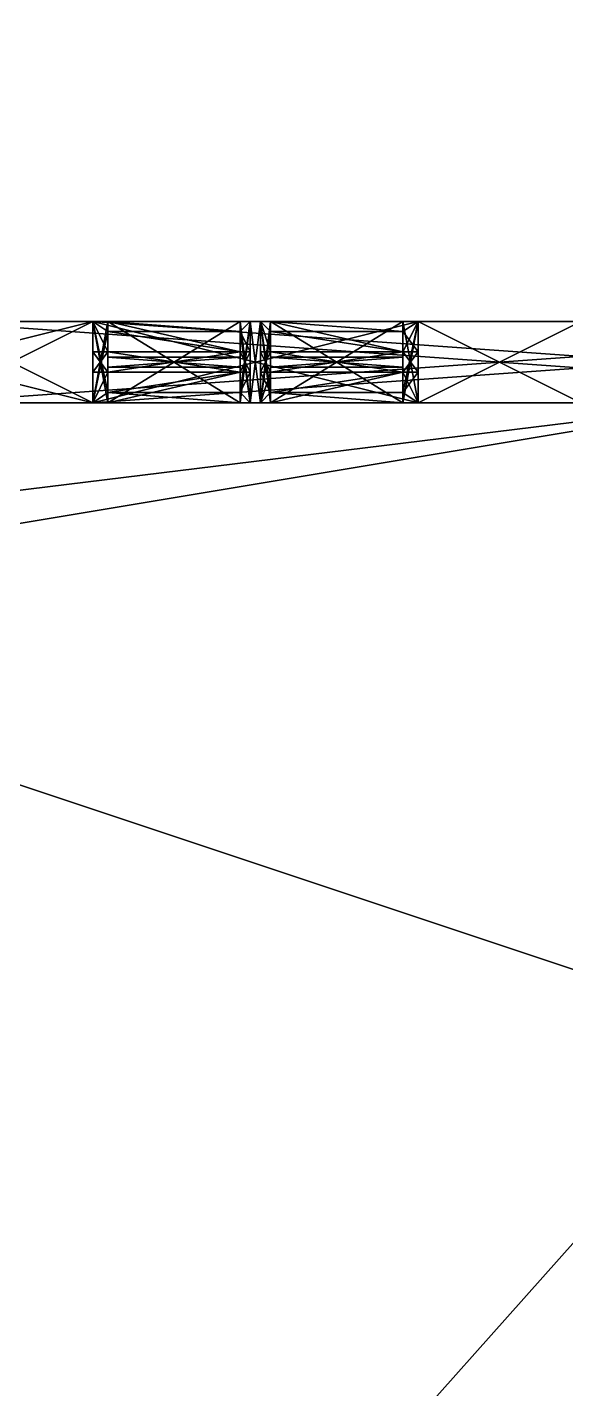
# Model space of a CAD drawing. Extents: x -3136 to 3456, y -896 to 5632.
# Drawn here: x -492.9 to -386.9, y 1838 to 2105.9 of the extents above; entities that cross this region are included whole.
import ezdxf

# ---------------------------------------------------------------- set-up
doc = ezdxf.new("R2010")
doc.units = 0

msp = doc.modelspace()

# ---------------------------------------------------------------- meshes
at = {"layer": 'OBJECT053', "color": 50}
mesh = msp.add_polyface(dxfattribs=at)
corners = [(-768, 2048, 144), (0, 2048, 144), (0, 0, 144), (-768, 0, 144), (-768, 0, 128), (0, 0, 128), (0, 2048, 128), (-768, 2048, 128)]
mesh.append_faces([[corners[k] for k in face] for face in [(1, 3, 0), (5, 7, 4), (5, 1, 6), (6, 0, 7), (4, 2, 5), (7, 3, 4)]], dxfattribs={"vtx0": -1})
mesh.append_faces([[corners[k] for k in face] for face in [(1, 2, 3), (5, 6, 7), (5, 2, 1), (6, 1, 0), (4, 3, 2), (7, 0, 3)]], dxfattribs={"vtx2": -1})
at = {"layer": 'OBJECT067', "color": 50}
mesh = msp.add_polyface(dxfattribs=at)
corners = [(-2944, -896, 2176), (-2944, 5504, 2176), (3456, 5504, 2176), (3456, -896, 2176), (-2944, 5504, 2048), (-2944, -896, 2048), (3456, -896, 2048), (3456, 5504, 2048)]
mesh.append_faces([[corners[k] for k in face] for face in [(1, 3, 0), (5, 7, 4), (4, 0, 5), (6, 2, 7), (7, 1, 4), (5, 3, 6)]], dxfattribs={"vtx0": -1})
mesh.append_faces([[corners[k] for k in face] for face in [(1, 2, 3), (5, 6, 7), (4, 1, 0), (6, 3, 2), (7, 2, 1), (5, 0, 3)]], dxfattribs={"vtx2": -1})
at = {"layer": 'OBJECT1109', "color": 50}
mesh = msp.add_polyface(dxfattribs=at)
corners = [(-480, 2048, 272), (-416, 2048, 272), (-416, 2032, 272), (-480, 2032, 272), (-480, 2032, 256), (-416, 2032, 256), (-416, 2048, 256), (-480, 2048, 256)]
mesh.append_faces([[corners[k] for k in face] for face in [(1, 3, 0), (5, 7, 4), (5, 1, 6), (6, 0, 7), (4, 2, 5), (7, 3, 4)]], dxfattribs={"vtx0": -1})
mesh.append_faces([[corners[k] for k in face] for face in [(1, 2, 3), (5, 6, 7), (5, 2, 1), (6, 1, 0), (4, 3, 2), (7, 0, 3)]], dxfattribs={"vtx2": -1})
at = {"layer": 'OBJECT1110', "color": 50}
mesh = msp.add_polyface(dxfattribs=at)
corners = [(-416, 2048, 256), (-416, 2048, 254), (-416, 2032, 254), (-416, 2032, 256), (-419, 2046, 254), (-419, 2034, 254)]
mesh.append_faces([[corners[k] for k in face] for face in [(1, 0, 4), (2, 5, 3)]])
mesh.append_faces([[corners[k] for k in face] for face in [(1, 3, 0), (1, 5, 2), (0, 5, 4)]], dxfattribs={"vtx0": -1})
mesh.append_faces([[corners[k] for k in face] for face in [(1, 2, 3), (1, 4, 5), (0, 3, 5)]], dxfattribs={"vtx2": -1})
at = {"layer": 'OBJECT1111', "color": 50}
mesh = msp.add_polyface(dxfattribs=at)
corners = [(-416, 2032, 256), (-419, 2032, 256), (-419, 2048, 256), (-416, 2048, 256), (-419, 2046, 254), (-419, 2034, 254)]
mesh.append_faces([[corners[k] for k in face] for face in [(2, 4, 3), (1, 0, 5)]])
mesh.append_faces([[corners[k] for k in face] for face in [(1, 3, 0), (2, 5, 4), (3, 5, 0)]], dxfattribs={"vtx0": -1})
mesh.append_faces([[corners[k] for k in face] for face in [(1, 2, 3), (2, 1, 5), (3, 4, 5)]], dxfattribs={"vtx2": -1})
at = {"layer": 'OBJECT1112', "color": 50}
mesh = msp.add_polyface(dxfattribs=at)
corners = [(-449, 2048, 179), (-447, 2048, 179), (-447, 2048, 254), (-449, 2048, 254), (-447, 2032, 179), (-449, 2032, 179), (-449, 2032, 254), (-447, 2032, 254)]
mesh.append_faces([[corners[k] for k in face] for face in [(1, 3, 0), (5, 7, 4), (0, 4, 1), (6, 2, 7), (5, 3, 6), (1, 7, 2)]], dxfattribs={"vtx0": -1})
mesh.append_faces([[corners[k] for k in face] for face in [(1, 2, 3), (5, 6, 7), (0, 5, 4), (6, 3, 2), (5, 0, 3), (1, 4, 7)]], dxfattribs={"vtx2": -1})
at = {"layer": 'OBJECT1113', "color": 50}
mesh = msp.add_polyface(dxfattribs=at)
corners = [(-445, 2032, 256), (-447, 2032, 256), (-447, 2048, 256), (-445, 2048, 256), (-445, 2046, 254), (-445, 2034, 254)]
mesh.append_faces([[corners[k] for k in face] for face in [(3, 2, 4), (0, 5, 1)]])
mesh.append_faces([[corners[k] for k in face] for face in [(1, 3, 0), (3, 5, 0), (2, 5, 4)]], dxfattribs={"vtx0": -1})
mesh.append_faces([[corners[k] for k in face] for face in [(1, 2, 3), (3, 4, 5), (2, 1, 5)]], dxfattribs={"vtx2": -1})
at = {"layer": 'OBJECT1114', "color": 50}
mesh = msp.add_polyface(dxfattribs=at)
corners = [(-447, 2048, 256), (-447, 2048, 254), (-445, 2046, 254), (-445, 2034, 254), (-447, 2032, 254), (-447, 2032, 256)]
mesh.append_faces([[corners[k] for k in face] for face in [(1, 2, 0), (4, 5, 3)]])
mesh.append_faces([[corners[k] for k in face] for face in [(1, 3, 2), (4, 0, 5), (2, 5, 0)]], dxfattribs={"vtx0": -1})
mesh.append_faces([[corners[k] for k in face] for face in [(1, 4, 3), (4, 1, 0), (2, 3, 5)]], dxfattribs={"vtx2": -1})
at = {"layer": 'OBJECT1115', "color": 50}
mesh = msp.add_polyface(dxfattribs=at)
corners = [(-447, 2032, 256), (-449, 2032, 256), (-449, 2048, 256), (-447, 2048, 256), (-449, 2048, 254), (-447, 2048, 254), (-447, 2032, 254), (-449, 2032, 254)]
mesh.append_faces([[corners[k] for k in face] for face in [(1, 3, 0), (5, 2, 4), (7, 0, 6), (4, 6, 5), (0, 5, 6), (2, 7, 4)]], dxfattribs={"vtx0": -1})
mesh.append_faces([[corners[k] for k in face] for face in [(1, 2, 3), (5, 3, 2), (7, 1, 0), (4, 7, 6), (0, 3, 5), (2, 1, 7)]], dxfattribs={"vtx2": -1})
at = {"layer": 'OBJECT1116', "color": 50}
mesh = msp.add_polyface(dxfattribs=at)
corners = [(-451, 2046, 254), (-449, 2048, 254), (-449, 2048, 256), (-449, 2032, 256), (-449, 2032, 254), (-451, 2034, 254)]
mesh.append_faces([[corners[k] for k in face] for face in [(1, 2, 0), (4, 5, 3)]])
mesh.append_faces([[corners[k] for k in face] for face in [(0, 4, 1), (1, 3, 2), (5, 2, 3)]], dxfattribs={"vtx0": -1})
mesh.append_faces([[corners[k] for k in face] for face in [(0, 5, 4), (1, 4, 3), (5, 0, 2)]], dxfattribs={"vtx2": -1})
at = {"layer": 'OBJECT1117', "color": 50}
mesh = msp.add_polyface(dxfattribs=at)
corners = [(-449, 2032, 256), (-451, 2032, 256), (-451, 2048, 256), (-449, 2048, 256), (-451, 2046, 254), (-451, 2034, 254)]
mesh.append_faces([[corners[k] for k in face] for face in [(2, 4, 3), (1, 0, 5)]])
mesh.append_faces([[corners[k] for k in face] for face in [(1, 3, 0), (2, 5, 4), (3, 5, 0)]], dxfattribs={"vtx0": -1})
mesh.append_faces([[corners[k] for k in face] for face in [(1, 2, 3), (2, 1, 5), (3, 4, 5)]], dxfattribs={"vtx2": -1})
at = {"layer": 'OBJECT1118', "color": 50}
mesh = msp.add_polyface(dxfattribs=at)
corners = [(-445, 2048, 171), (-445, 2048, 169), (-419, 2048, 169), (-419, 2048, 171), (-419, 2032, 171), (-419, 2032, 169), (-445, 2032, 169), (-445, 2032, 171)]
mesh.append_faces([[corners[k] for k in face] for face in [(1, 3, 0), (5, 7, 4), (2, 4, 3), (6, 0, 7), (1, 5, 2), (7, 3, 4)]], dxfattribs={"vtx0": -1})
mesh.append_faces([[corners[k] for k in face] for face in [(1, 2, 3), (5, 6, 7), (2, 5, 4), (6, 1, 0), (1, 6, 5), (7, 0, 3)]], dxfattribs={"vtx2": -1})
at = {"layer": 'OBJECT1119', "color": 50}
mesh = msp.add_polyface(dxfattribs=at)
corners = [(-419, 2048, 144), (-445, 2048, 144), (-445, 2032, 144), (-419, 2032, 144), (-445, 2048, 169), (-419, 2048, 169), (-419, 2032, 169), (-445, 2032, 169)]
mesh.append_faces([[corners[k] for k in face] for face in [(1, 3, 0), (1, 5, 4), (3, 7, 6), (0, 6, 5), (2, 4, 7), (7, 5, 6)]], dxfattribs={"vtx0": -1})
mesh.append_faces([[corners[k] for k in face] for face in [(1, 2, 3), (1, 0, 5), (3, 2, 7), (0, 3, 6), (2, 1, 4), (7, 4, 5)]], dxfattribs={"vtx2": -1})
at = {"layer": 'OBJECT1120', "color": 50}
mesh = msp.add_polyface(dxfattribs=at)
corners = [(-419, 2032, 144), (-416, 2032, 144), (-416, 2048, 144), (-419, 2048, 144), (-416, 2048, 171), (-416, 2032, 171), (-419, 2048, 171), (-419, 2032, 171)]
mesh.append_faces([[corners[k] for k in face] for face in [(1, 3, 0), (2, 5, 4), (3, 4, 6), (1, 7, 5), (0, 6, 7), (4, 7, 6)]], dxfattribs={"vtx0": -1})
mesh.append_faces([[corners[k] for k in face] for face in [(1, 2, 3), (2, 1, 5), (3, 2, 4), (1, 0, 7), (0, 3, 6), (4, 5, 7)]], dxfattribs={"vtx2": -1})
at = {"layer": 'OBJECT1121', "color": 50}
mesh = msp.add_polyface(dxfattribs=at)
corners = [(-445, 2048, 144), (-447, 2048, 144), (-447, 2032, 144), (-445, 2032, 144), (-445, 2048, 171), (-447, 2048, 171), (-445, 2032, 171), (-447, 2032, 171)]
mesh.append_faces([[corners[k] for k in face] for face in [(1, 3, 0), (0, 5, 1), (3, 7, 6), (0, 6, 4), (7, 4, 6), (2, 5, 7)]], dxfattribs={"vtx0": -1})
mesh.append_faces([[corners[k] for k in face] for face in [(1, 2, 3), (0, 4, 5), (3, 2, 7), (0, 3, 6), (7, 5, 4), (2, 1, 5)]], dxfattribs={"vtx2": -1})
at = {"layer": 'OBJECT1122', "color": 50}
mesh = msp.add_polyface(dxfattribs=at)
corners = [(-447, 2048, 144), (-449, 2048, 144), (-449, 2032, 144), (-447, 2032, 144), (-447, 2048, 171), (-449, 2048, 171), (-449, 2032, 171), (-447, 2032, 171)]
mesh.append_faces([[corners[k] for k in face] for face in [(1, 3, 0), (0, 5, 1), (2, 7, 3), (6, 4, 7), (0, 7, 4), (2, 5, 6)]], dxfattribs={"vtx0": -1})
mesh.append_faces([[corners[k] for k in face] for face in [(1, 2, 3), (0, 4, 5), (2, 6, 7), (6, 5, 4), (0, 3, 7), (2, 1, 5)]], dxfattribs={"vtx2": -1})
at = {"layer": 'OBJECT1123', "color": 50}
mesh = msp.add_polyface(dxfattribs=at)
corners = [(-449, 2048, 144), (-451, 2048, 144), (-451, 2032, 144), (-449, 2032, 144), (-451, 2048, 171), (-449, 2048, 171), (-451, 2032, 171), (-449, 2032, 171)]
mesh.append_faces([[corners[k] for k in face] for face in [(1, 3, 0), (1, 5, 4), (2, 7, 3), (2, 4, 6), (6, 5, 7), (0, 7, 5)]], dxfattribs={"vtx0": -1})
mesh.append_faces([[corners[k] for k in face] for face in [(1, 2, 3), (1, 0, 5), (2, 6, 7), (2, 1, 4), (6, 4, 5), (0, 3, 7)]], dxfattribs={"vtx2": -1})
at = {"layer": 'OBJECT1124', "color": 50}
mesh = msp.add_polyface(dxfattribs=at)
corners = [(-449, 2048, 171), (-447, 2048, 171), (-447, 2048, 179), (-449, 2048, 179), (-447, 2032, 171), (-449, 2032, 171), (-449, 2032, 179), (-447, 2032, 179)]
mesh.append_faces([[corners[k] for k in face] for face in [(1, 3, 0), (5, 7, 4), (6, 2, 7), (0, 4, 1), (1, 7, 2), (5, 3, 6)]], dxfattribs={"vtx0": -1})
mesh.append_faces([[corners[k] for k in face] for face in [(1, 2, 3), (5, 6, 7), (6, 3, 2), (0, 5, 4), (1, 4, 7), (5, 0, 3)]], dxfattribs={"vtx2": -1})
at = {"layer": 'OBJECT1125', "color": 50}
mesh = msp.add_polyface(dxfattribs=at)
corners = [(-416, 2048, 179), (-416, 2048, 171), (-416, 2032, 171), (-416, 2032, 179), (-419, 2046, 179), (-419, 2034, 179)]
mesh.append_faces([[corners[k] for k in face] for face in [(0, 4, 1), (2, 5, 3)]])
mesh.append_faces([[corners[k] for k in face] for face in [(1, 3, 0), (0, 5, 4), (1, 5, 2)]], dxfattribs={"vtx0": -1})
mesh.append_faces([[corners[k] for k in face] for face in [(1, 2, 3), (0, 3, 5), (1, 4, 5)]], dxfattribs={"vtx2": -1})
at = {"layer": 'OBJECT1126', "color": 50}
mesh = msp.add_polyface(dxfattribs=at)
corners = [(-419, 2046, 179), (-419, 2048, 171), (-416, 2048, 171), (-416, 2032, 171), (-419, 2032, 171), (-419, 2034, 179)]
mesh.append_faces([[corners[k] for k in face] for face in [(1, 2, 0), (4, 5, 3)]])
mesh.append_faces([[corners[k] for k in face] for face in [(0, 4, 1), (1, 3, 2), (2, 5, 0)]], dxfattribs={"vtx0": -1})
mesh.append_faces([[corners[k] for k in face] for face in [(0, 5, 4), (1, 4, 3), (2, 3, 5)]], dxfattribs={"vtx2": -1})
at = {"layer": 'OBJECT1127', "color": 50}
mesh = msp.add_polyface(dxfattribs=at)
corners = [(-447, 2048, 171), (-445, 2048, 171), (-445, 2046, 179), (-445, 2034, 179), (-445, 2032, 171), (-447, 2032, 171)]
mesh.append_faces([[corners[k] for k in face] for face in [(1, 2, 0), (4, 5, 3)]])
mesh.append_faces([[corners[k] for k in face] for face in [(1, 3, 2), (0, 4, 1), (2, 5, 0)]], dxfattribs={"vtx0": -1})
mesh.append_faces([[corners[k] for k in face] for face in [(1, 4, 3), (0, 5, 4), (2, 3, 5)]], dxfattribs={"vtx2": -1})
at = {"layer": 'OBJECT1128', "color": 50}
mesh = msp.add_polyface(dxfattribs=at)
corners = [(-445, 2046, 179), (-447, 2048, 179), (-447, 2048, 171), (-447, 2032, 171), (-447, 2032, 179), (-445, 2034, 179)]
mesh.append_faces([[corners[k] for k in face] for face in [(1, 2, 0), (4, 5, 3)]])
mesh.append_faces([[corners[k] for k in face] for face in [(0, 4, 1), (3, 1, 4), (2, 5, 0)]], dxfattribs={"vtx0": -1})
mesh.append_faces([[corners[k] for k in face] for face in [(0, 5, 4), (3, 2, 1), (2, 3, 5)]], dxfattribs={"vtx2": -1})
at = {"layer": 'OBJECT1129', "color": 50}
mesh = msp.add_polyface(dxfattribs=at)
corners = [(-451, 2048, 144), (-477, 2048, 144), (-477, 2032, 144), (-451, 2032, 144), (-477, 2048, 171), (-451, 2048, 171), (-451, 2032, 171), (-477, 2032, 171)]
mesh.append_faces([[corners[k] for k in face] for face in [(1, 3, 0), (1, 5, 4), (3, 7, 6), (2, 4, 7), (0, 6, 5), (7, 5, 6)]], dxfattribs={"vtx0": -1})
mesh.append_faces([[corners[k] for k in face] for face in [(1, 2, 3), (1, 0, 5), (3, 2, 7), (2, 1, 4), (0, 3, 6), (7, 4, 5)]], dxfattribs={"vtx2": -1})
at = {"layer": 'OBJECT1130', "color": 50}
mesh = msp.add_polyface(dxfattribs=at)
corners = [(-449, 2048, 171), (-449, 2048, 179), (-451, 2046, 179), (-451, 2034, 179), (-449, 2032, 179), (-449, 2032, 171)]
mesh.append_faces([[corners[k] for k in face] for face in [(1, 2, 0), (4, 5, 3)]])
mesh.append_faces([[corners[k] for k in face] for face in [(3, 1, 4), (0, 4, 1), (2, 5, 0)]], dxfattribs={"vtx0": -1})
mesh.append_faces([[corners[k] for k in face] for face in [(3, 2, 1), (0, 5, 4), (2, 3, 5)]], dxfattribs={"vtx2": -1})
at = {"layer": 'OBJECT1131', "color": 50}
mesh = msp.add_polyface(dxfattribs=at)
corners = [(-451, 2046, 179.02), (-451, 2048, 171), (-449, 2048, 171), (-449, 2032, 171), (-451, 2032, 171), (-451, 2034, 179)]
mesh.append_faces([[corners[k] for k in face] for face in [(1, 2, 0), (4, 5, 3)]])
mesh.append_faces([[corners[k] for k in face] for face in [(0, 4, 1), (1, 3, 2), (2, 5, 0)]], dxfattribs={"vtx0": -1})
mesh.append_faces([[corners[k] for k in face] for face in [(0, 5, 4), (1, 4, 3), (2, 3, 5)]], dxfattribs={"vtx2": -1})
at = {"layer": 'OBJECT1132', "color": 50}
mesh = msp.add_polyface(dxfattribs=at)
corners = [(-477, 2048, 144), (-480, 2048, 144), (-480, 2032, 144), (-477, 2032, 144), (-480, 2032, 171), (-480, 2048, 171), (-477, 2048, 171), (-477, 2032, 171)]
mesh.append_faces([[corners[k] for k in face] for face in [(1, 3, 0), (2, 5, 4), (1, 6, 5), (3, 4, 7), (0, 7, 6), (4, 6, 7)]], dxfattribs={"vtx0": -1})
mesh.append_faces([[corners[k] for k in face] for face in [(1, 2, 3), (2, 1, 5), (1, 0, 6), (3, 2, 4), (0, 3, 7), (4, 5, 6)]], dxfattribs={"vtx2": -1})
at = {"layer": 'OBJECT1133', "color": 50}
mesh = msp.add_polyface(dxfattribs=at)
corners = [(-480, 2032, 179), (-480, 2032, 171), (-480, 2048, 171), (-480, 2048, 179), (-477, 2046, 179), (-477, 2034, 179)]
mesh.append_faces([[corners[k] for k in face] for face in [(2, 4, 3), (0, 5, 1)]])
mesh.append_faces([[corners[k] for k in face] for face in [(1, 3, 0), (3, 5, 0), (2, 5, 4)]], dxfattribs={"vtx0": -1})
mesh.append_faces([[corners[k] for k in face] for face in [(1, 2, 3), (3, 4, 5), (2, 1, 5)]], dxfattribs={"vtx2": -1})
at = {"layer": 'OBJECT1134', "color": 50}
mesh = msp.add_polyface(dxfattribs=at)
corners = [(-480, 2048, 171), (-477, 2048, 171), (-477, 2046, 179.01), (-477, 2034, 179), (-477, 2032, 171), (-480, 2032, 171)]
mesh.append_faces([[corners[k] for k in face] for face in [(1, 2, 0), (4, 5, 3)]])
mesh.append_faces([[corners[k] for k in face] for face in [(1, 3, 2), (0, 4, 1), (2, 5, 0)]], dxfattribs={"vtx0": -1})
mesh.append_faces([[corners[k] for k in face] for face in [(1, 4, 3), (0, 5, 4), (2, 3, 5)]], dxfattribs={"vtx2": -1})
at = {"layer": 'OBJECT1135', "color": 50}
mesh = msp.add_polyface(dxfattribs=at)
corners = [(-477, 2032, 256), (-480, 2032, 256), (-480, 2048, 256), (-477, 2048, 256), (-477, 2046, 254), (-477, 2034, 254)]
mesh.append_faces([[corners[k] for k in face] for face in [(3, 2, 4), (0, 5, 1)]])
mesh.append_faces([[corners[k] for k in face] for face in [(1, 3, 0), (3, 5, 0), (2, 5, 4)]], dxfattribs={"vtx0": -1})
mesh.append_faces([[corners[k] for k in face] for face in [(1, 2, 3), (3, 4, 5), (2, 1, 5)]], dxfattribs={"vtx2": -1})
at = {"layer": 'OBJECT1136', "color": 50}
mesh = msp.add_polyface(dxfattribs=at)
corners = [(-480, 2032, 256), (-480, 2032, 254), (-480, 2048, 254), (-480, 2048, 256), (-477, 2046, 254), (-477, 2034, 254)]
mesh.append_faces([[corners[k] for k in face] for face in [(2, 4, 3), (1, 0, 5)]])
mesh.append_faces([[corners[k] for k in face] for face in [(1, 3, 0), (2, 5, 4), (3, 5, 0)]], dxfattribs={"vtx0": -1})
mesh.append_faces([[corners[k] for k in face] for face in [(1, 2, 3), (2, 1, 5), (3, 4, 5)]], dxfattribs={"vtx2": -1})
at = {"layer": 'OBJECT1137', "color": 50}
mesh = msp.add_polyface(dxfattribs=at)
corners = [(-416, 2038, 179), (-416, 2032, 179), (-416, 2032, 254), (-416, 2038, 254), (-419, 2034, 179), (-419, 2034, 254), (-419, 2038, 179), (-419, 2038, 254)]
mesh.append_faces([[corners[k] for k in face] for face in [(1, 3, 0), (1, 5, 2), (4, 0, 6), (2, 7, 3), (4, 7, 5), (0, 7, 6)]], dxfattribs={"vtx0": -1})
mesh.append_faces([[corners[k] for k in face] for face in [(1, 2, 3), (1, 4, 5), (4, 1, 0), (2, 5, 7), (4, 6, 7), (0, 3, 7)]], dxfattribs={"vtx2": -1})
at = {"layer": 'OBJECT1138', "color": 50}
mesh = msp.add_polyface(dxfattribs=at)
corners = [(-416, 2042, 179), (-416, 2038, 179), (-416, 2038, 254), (-416, 2042, 254), (-419, 2042, 179), (-419, 2038, 179), (-419, 2038, 254), (-419, 2042, 254)]
mesh.append_faces([[corners[k] for k in face] for face in [(1, 3, 0), (5, 0, 4), (7, 2, 6), (4, 6, 5), (1, 6, 2), (0, 7, 4)]], dxfattribs={"vtx0": -1})
mesh.append_faces([[corners[k] for k in face] for face in [(1, 2, 3), (5, 1, 0), (7, 3, 2), (4, 7, 6), (1, 5, 6), (0, 3, 7)]], dxfattribs={"vtx2": -1})
at = {"layer": 'OBJECT1139', "color": 50}
mesh = msp.add_polyface(dxfattribs=at)
corners = [(-416, 2048, 254), (-416, 2048, 179), (-416, 2042, 179), (-416, 2042, 254), (-419, 2046, 179), (-419, 2046, 254), (-419, 2042, 179), (-419, 2042, 254)]
mesh.append_faces([[corners[k] for k in face] for face in [(1, 3, 0), (1, 5, 4), (1, 6, 2), (5, 3, 7), (4, 7, 6), (2, 7, 3)]], dxfattribs={"vtx0": -1})
mesh.append_faces([[corners[k] for k in face] for face in [(1, 2, 3), (1, 0, 5), (1, 4, 6), (5, 0, 3), (4, 5, 7), (2, 6, 7)]], dxfattribs={"vtx2": -1})
at = {"layer": 'OBJECT1140', "color": 50}
mesh = msp.add_polyface(dxfattribs=at)
corners = [(-445, 2034, 179), (-447, 2032, 179), (-447, 2032, 254), (-445, 2034, 254), (-447, 2038, 179), (-445, 2038, 179), (-445, 2038, 254), (-447, 2038, 254)]
mesh.append_faces([[corners[k] for k in face] for face in [(1, 3, 0), (1, 5, 4), (3, 7, 6), (0, 6, 5), (1, 7, 2), (5, 7, 4)]], dxfattribs={"vtx0": -1})
mesh.append_faces([[corners[k] for k in face] for face in [(1, 2, 3), (1, 0, 5), (3, 2, 7), (0, 3, 6), (1, 4, 7), (5, 6, 7)]], dxfattribs={"vtx2": -1})
at = {"layer": 'OBJECT1141', "color": 50}
mesh = msp.add_polyface(dxfattribs=at)
corners = [(-447, 2042, 179), (-447, 2038, 179), (-445, 2038, 179), (-445, 2042, 179), (-447, 2038, 254), (-447, 2042, 254), (-445, 2042, 254), (-445, 2038, 254)]
mesh.append_faces([[corners[k] for k in face] for face in [(1, 3, 0), (5, 7, 4), (2, 6, 3), (0, 4, 1), (1, 7, 2), (3, 5, 0)]], dxfattribs={"vtx0": -1})
mesh.append_faces([[corners[k] for k in face] for face in [(1, 2, 3), (5, 6, 7), (2, 7, 6), (0, 5, 4), (1, 4, 7), (3, 6, 5)]], dxfattribs={"vtx2": -1})
at = {"layer": 'OBJECT1142', "color": 50}
mesh = msp.add_polyface(dxfattribs=at)
corners = [(-447, 2048, 179), (-445, 2046, 179), (-445, 2046, 254), (-447, 2048, 254), (-447, 2042, 179), (-445, 2042, 179), (-447, 2042, 254), (-445, 2042, 254)]
mesh.append_faces([[corners[k] for k in face] for face in [(1, 3, 0), (0, 5, 1), (3, 7, 6), (1, 7, 2), (0, 6, 4), (4, 7, 5)]], dxfattribs={"vtx0": -1})
mesh.append_faces([[corners[k] for k in face] for face in [(1, 2, 3), (0, 4, 5), (3, 2, 7), (1, 5, 7), (0, 3, 6), (4, 6, 7)]], dxfattribs={"vtx2": -1})
at = {"layer": 'OBJECT1143', "color": 50}
mesh = msp.add_polyface(dxfattribs=at)
corners = [(-445, 2032, 171), (-445, 2034, 179), (-419, 2034, 179), (-419, 2032, 171), (-445, 2038, 179), (-419, 2038, 179), (-419, 2038, 171), (-445, 2038, 171)]
mesh.append_faces([[corners[k] for k in face] for face in [(1, 3, 0), (1, 5, 2), (3, 5, 6), (0, 4, 1), (0, 6, 7), (5, 7, 6)]], dxfattribs={"vtx0": -1})
mesh.append_faces([[corners[k] for k in face] for face in [(1, 2, 3), (1, 4, 5), (3, 2, 5), (0, 7, 4), (0, 3, 6), (5, 4, 7)]], dxfattribs={"vtx2": -1})
at = {"layer": 'OBJECT1144', "color": 50}
mesh = msp.add_polyface(dxfattribs=at)
corners = [(-445, 2038, 179), (-445, 2042, 179), (-419, 2042, 179), (-419, 2038, 179), (-419, 2042, 171), (-419, 2038, 171), (-445, 2038, 171), (-445, 2042, 171)]
mesh.append_faces([[corners[k] for k in face] for face in [(1, 3, 0), (5, 2, 4), (7, 0, 6), (6, 4, 7), (0, 5, 6), (2, 7, 4)]], dxfattribs={"vtx0": -1})
mesh.append_faces([[corners[k] for k in face] for face in [(1, 2, 3), (5, 3, 2), (7, 1, 0), (6, 5, 4), (0, 3, 5), (2, 1, 7)]], dxfattribs={"vtx2": -1})
at = {"layer": 'OBJECT1145', "color": 50}
mesh = msp.add_polyface(dxfattribs=at)
corners = [(-419, 2048, 171), (-419, 2046, 179), (-445, 2046, 179), (-445, 2048, 171), (-445, 2042, 179), (-419, 2042, 179), (-419, 2042, 171), (-445, 2042, 171)]
mesh.append_faces([[corners[k] for k in face] for face in [(1, 3, 0), (2, 5, 4), (0, 5, 1), (3, 4, 7), (3, 6, 0), (4, 6, 7)]], dxfattribs={"vtx0": -1})
mesh.append_faces([[corners[k] for k in face] for face in [(1, 2, 3), (2, 1, 5), (0, 6, 5), (3, 2, 4), (3, 7, 6), (4, 5, 6)]], dxfattribs={"vtx2": -1})
at = {"layer": 'OBJECT1146', "color": 50}
mesh = msp.add_polyface(dxfattribs=at)
corners = [(-419, 2032, 256), (-445, 2032, 256), (-445, 2038, 256), (-419, 2038, 256), (-419, 2034, 254), (-445, 2034, 254), (-445, 2038, 254), (-419, 2038, 254)]
mesh.append_faces([[corners[k] for k in face] for face in [(1, 3, 0), (5, 0, 4), (5, 7, 6), (4, 3, 7), (1, 6, 2), (7, 2, 6)]], dxfattribs={"vtx0": -1})
mesh.append_faces([[corners[k] for k in face] for face in [(1, 2, 3), (5, 1, 0), (5, 4, 7), (4, 0, 3), (1, 5, 6), (7, 3, 2)]], dxfattribs={"vtx2": -1})
at = {"layer": 'OBJECT1147', "color": 50}
mesh = msp.add_polyface(dxfattribs=at)
corners = [(-445, 2038, 256), (-445, 2042, 256), (-419, 2042, 256), (-419, 2038, 256), (-445, 2042, 254), (-445, 2038, 254), (-419, 2038, 254), (-419, 2042, 254)]
mesh.append_faces([[corners[k] for k in face] for face in [(1, 3, 0), (5, 7, 4), (6, 2, 7), (4, 0, 5), (7, 1, 4), (5, 3, 6)]], dxfattribs={"vtx0": -1})
mesh.append_faces([[corners[k] for k in face] for face in [(1, 2, 3), (5, 6, 7), (6, 3, 2), (4, 1, 0), (7, 2, 1), (5, 0, 3)]], dxfattribs={"vtx2": -1})
at = {"layer": 'OBJECT1148', "color": 50}
mesh = msp.add_polyface(dxfattribs=at)
corners = [(-445, 2042, 256), (-445, 2048, 256), (-419, 2048, 256), (-419, 2042, 256), (-445, 2046, 254), (-419, 2046, 254), (-445, 2042, 254), (-419, 2042, 254)]
mesh.append_faces([[corners[k] for k in face] for face in [(1, 3, 0), (5, 1, 4), (4, 7, 5), (2, 7, 3), (4, 0, 6), (6, 3, 7)]], dxfattribs={"vtx0": -1})
mesh.append_faces([[corners[k] for k in face] for face in [(1, 2, 3), (5, 2, 1), (4, 6, 7), (2, 5, 7), (4, 1, 0), (6, 0, 3)]], dxfattribs={"vtx2": -1})
at = {"layer": 'OBJECT1149', "color": 50}
mesh = msp.add_polyface(dxfattribs=at)
corners = [(-451, 2048, 171), (-451, 2046, 179), (-477, 2046, 179), (-477, 2048, 171), (-477, 2042, 179), (-451, 2042, 179), (-477, 2042, 171), (-451, 2042, 171)]
mesh.append_faces([[corners[k] for k in face] for face in [(1, 3, 0), (2, 5, 4), (3, 4, 6), (0, 5, 1), (3, 7, 0), (4, 7, 6)]], dxfattribs={"vtx0": -1})
mesh.append_faces([[corners[k] for k in face] for face in [(1, 2, 3), (2, 1, 5), (3, 2, 4), (0, 7, 5), (3, 6, 7), (4, 5, 7)]], dxfattribs={"vtx2": -1})
at = {"layer": 'OBJECT1150', "color": 50}
mesh = msp.add_polyface(dxfattribs=at)
corners = [(-477, 2038, 179), (-477, 2042, 179), (-451, 2042, 179), (-451, 2038, 179), (-477, 2038, 171), (-477, 2042, 171), (-451, 2042, 171), (-451, 2038, 171)]
mesh.append_faces([[corners[k] for k in face] for face in [(1, 3, 0), (5, 0, 4), (7, 2, 6), (4, 6, 5), (0, 7, 4), (2, 5, 6)]], dxfattribs={"vtx0": -1})
mesh.append_faces([[corners[k] for k in face] for face in [(1, 2, 3), (5, 1, 0), (7, 3, 2), (4, 7, 6), (0, 3, 7), (2, 1, 5)]], dxfattribs={"vtx2": -1})
at = {"layer": 'OBJECT1151', "color": 50}
mesh = msp.add_polyface(dxfattribs=at)
corners = [(-477, 2032, 171), (-477, 2034, 179), (-451, 2034, 179), (-451, 2032, 171), (-477, 2038, 179), (-451, 2038, 179), (-477, 2038, 171), (-451, 2038, 171)]
mesh.append_faces([[corners[k] for k in face] for face in [(1, 3, 0), (1, 5, 2), (0, 4, 1), (3, 5, 7), (0, 7, 6), (5, 6, 7)]], dxfattribs={"vtx0": -1})
mesh.append_faces([[corners[k] for k in face] for face in [(1, 2, 3), (1, 4, 5), (0, 6, 4), (3, 2, 5), (0, 3, 7), (5, 4, 6)]], dxfattribs={"vtx2": -1})
at = {"layer": 'OBJECT1152', "color": 50}
mesh = msp.add_polyface(dxfattribs=at)
corners = [(-477, 2042, 256), (-477, 2048, 256), (-451, 2048, 256), (-451, 2042, 256), (-477, 2046, 254), (-451, 2046, 254), (-477, 2042, 254), (-451, 2042, 254)]
mesh.append_faces([[corners[k] for k in face] for face in [(1, 3, 0), (5, 1, 4), (4, 7, 5), (4, 0, 6), (2, 7, 3), (6, 3, 7)]], dxfattribs={"vtx0": -1})
mesh.append_faces([[corners[k] for k in face] for face in [(1, 2, 3), (5, 2, 1), (4, 6, 7), (4, 1, 0), (2, 5, 7), (6, 0, 3)]], dxfattribs={"vtx2": -1})
at = {"layer": 'OBJECT1153', "color": 50}
mesh = msp.add_polyface(dxfattribs=at)
corners = [(-477, 2038, 256), (-477, 2042, 256), (-451, 2042, 256), (-451, 2038, 256), (-477, 2042, 254), (-477, 2038, 254), (-451, 2038, 254), (-451, 2042, 254)]
mesh.append_faces([[corners[k] for k in face] for face in [(1, 3, 0), (5, 7, 4), (4, 0, 5), (6, 2, 7), (5, 3, 6), (7, 1, 4)]], dxfattribs={"vtx0": -1})
mesh.append_faces([[corners[k] for k in face] for face in [(1, 2, 3), (5, 6, 7), (4, 1, 0), (6, 3, 2), (5, 0, 3), (7, 2, 1)]], dxfattribs={"vtx2": -1})
at = {"layer": 'OBJECT1154', "color": 50}
mesh = msp.add_polyface(dxfattribs=at)
corners = [(-451, 2032, 256), (-477, 2032, 256), (-477, 2038, 256), (-451, 2038, 256), (-451, 2034, 254), (-477, 2034, 254), (-477, 2038, 254), (-451, 2038, 254)]
mesh.append_faces([[corners[k] for k in face] for face in [(1, 3, 0), (5, 0, 4), (5, 7, 6), (1, 6, 2), (4, 3, 7), (7, 2, 6)]], dxfattribs={"vtx0": -1})
mesh.append_faces([[corners[k] for k in face] for face in [(1, 2, 3), (5, 1, 0), (5, 4, 7), (1, 5, 6), (4, 0, 3), (7, 3, 2)]], dxfattribs={"vtx2": -1})
at = {"layer": 'OBJECT1155', "color": 50}
mesh = msp.add_polyface(dxfattribs=at)
corners = [(-449, 2032, 179), (-451, 2034, 179), (-451, 2034, 254), (-449, 2032, 254), (-451, 2038, 179), (-449, 2038, 179), (-451, 2038, 254), (-449, 2038, 254)]
mesh.append_faces([[corners[k] for k in face] for face in [(1, 3, 0), (1, 5, 4), (2, 7, 3), (1, 6, 2), (0, 7, 5), (5, 6, 4)]], dxfattribs={"vtx0": -1})
mesh.append_faces([[corners[k] for k in face] for face in [(1, 2, 3), (1, 0, 5), (2, 6, 7), (1, 4, 6), (0, 3, 7), (5, 7, 6)]], dxfattribs={"vtx2": -1})
at = {"layer": 'OBJECT1156', "color": 50}
mesh = msp.add_polyface(dxfattribs=at)
corners = [(-451, 2042, 179), (-451, 2038, 179), (-449, 2038, 179), (-449, 2042, 179), (-451, 2038, 254), (-451, 2042, 254), (-449, 2042, 254), (-449, 2038, 254)]
mesh.append_faces([[corners[k] for k in face] for face in [(1, 3, 0), (5, 7, 4), (0, 4, 1), (2, 6, 3), (1, 7, 2), (3, 5, 0)]], dxfattribs={"vtx0": -1})
mesh.append_faces([[corners[k] for k in face] for face in [(1, 2, 3), (5, 6, 7), (0, 5, 4), (2, 7, 6), (1, 4, 7), (3, 6, 5)]], dxfattribs={"vtx2": -1})
at = {"layer": 'OBJECT1157', "color": 50}
mesh = msp.add_polyface(dxfattribs=at)
corners = [(-451, 2046, 179), (-449, 2048, 179), (-449, 2048, 254), (-451, 2046, 254), (-451, 2042, 179), (-449, 2042, 179), (-451, 2042, 254), (-449, 2042, 254)]
mesh.append_faces([[corners[k] for k in face] for face in [(1, 3, 0), (0, 5, 1), (3, 7, 6), (0, 6, 4), (1, 7, 2), (4, 7, 5)]], dxfattribs={"vtx0": -1})
mesh.append_faces([[corners[k] for k in face] for face in [(1, 2, 3), (0, 4, 5), (3, 2, 7), (0, 3, 6), (1, 5, 7), (4, 6, 7)]], dxfattribs={"vtx2": -1})
at = {"layer": 'OBJECT1158', "color": 50}
mesh = msp.add_polyface(dxfattribs=at)
corners = [(-480, 2032, 254), (-480, 2032, 179), (-480, 2038, 179), (-480, 2038, 254), (-477, 2034, 179), (-477, 2034, 254), (-477, 2038, 179), (-477, 2038, 254)]
mesh.append_faces([[corners[k] for k in face] for face in [(1, 3, 0), (1, 5, 4), (1, 6, 2), (0, 7, 5), (4, 7, 6), (2, 7, 3)]], dxfattribs={"vtx0": -1})
mesh.append_faces([[corners[k] for k in face] for face in [(1, 2, 3), (1, 0, 5), (1, 4, 6), (0, 3, 7), (4, 5, 7), (2, 6, 7)]], dxfattribs={"vtx2": -1})
at = {"layer": 'OBJECT1159', "color": 50}
mesh = msp.add_polyface(dxfattribs=at)
corners = [(-480, 2038, 179), (-480, 2042, 179), (-480, 2042, 254), (-480, 2038, 254), (-477, 2038, 179), (-477, 2042, 179), (-477, 2042, 254), (-477, 2038, 254)]
mesh.append_faces([[corners[k] for k in face] for face in [(1, 3, 0), (0, 5, 1), (2, 7, 3), (4, 6, 5), (0, 7, 4), (1, 6, 2)]], dxfattribs={"vtx0": -1})
mesh.append_faces([[corners[k] for k in face] for face in [(1, 2, 3), (0, 4, 5), (2, 6, 7), (4, 7, 6), (0, 3, 7), (1, 5, 6)]], dxfattribs={"vtx2": -1})
at = {"layer": 'OBJECT1160', "color": 50}
mesh = msp.add_polyface(dxfattribs=at)
corners = [(-480, 2042, 179), (-480, 2048, 179), (-480, 2048, 254), (-480, 2042, 254), (-477, 2046, 179), (-477, 2046, 254), (-477, 2042, 179), (-477, 2042, 254)]
mesh.append_faces([[corners[k] for k in face] for face in [(1, 3, 0), (1, 5, 2), (1, 6, 4), (2, 7, 3), (4, 7, 5), (0, 7, 6)]], dxfattribs={"vtx0": -1})
mesh.append_faces([[corners[k] for k in face] for face in [(1, 2, 3), (1, 4, 5), (1, 0, 6), (2, 5, 7), (4, 6, 7), (0, 3, 7)]], dxfattribs={"vtx2": -1})
at = {"layer": 'OBJECT1161', "color": 50}
mesh = msp.add_polyface(dxfattribs=at)
corners = [(-477, 2041, 179), (-451, 2041, 179), (-451, 2041, 254), (-477, 2041, 254), (-451, 2039, 179), (-477, 2039, 179), (-477, 2039, 254), (-451, 2039, 254)]
mesh.append_faces([[corners[k] for k in face] for face in [(1, 3, 0), (5, 7, 4), (0, 4, 1), (6, 2, 7), (5, 3, 6), (1, 7, 2)]], dxfattribs={"vtx0": -1})
mesh.append_faces([[corners[k] for k in face] for face in [(1, 2, 3), (5, 6, 7), (0, 5, 4), (6, 3, 2), (5, 0, 3), (1, 4, 7)]], dxfattribs={"vtx2": -1})
at = {"layer": 'OBJECT1162', "color": 50}
mesh = msp.add_polyface(dxfattribs=at)
corners = [(-445, 2041, 179), (-419, 2041, 179), (-419, 2041, 254), (-445, 2041, 254), (-419, 2039, 179), (-445, 2039, 179), (-445, 2039, 254), (-419, 2039, 254)]
mesh.append_faces([[corners[k] for k in face] for face in [(1, 3, 0), (5, 7, 4), (0, 4, 1), (6, 2, 7), (5, 3, 6), (1, 7, 2)]], dxfattribs={"vtx0": -1})
mesh.append_faces([[corners[k] for k in face] for face in [(1, 2, 3), (5, 6, 7), (0, 5, 4), (6, 3, 2), (5, 0, 3), (1, 4, 7)]], dxfattribs={"vtx2": -1})
at = {"layer": 'OBJECT263', "color": 50}
mesh = msp.add_polyface(dxfattribs=at)
corners = [(-768, 1792, 288), (-768, 2048, 288), (0, 2048, 288), (0, 1792, 288), (0, 2048, 272), (-768, 2048, 272), (-768, 1792, 272), (0, 1792, 272)]
mesh.append_faces([[corners[k] for k in face] for face in [(1, 3, 0), (5, 7, 4), (4, 1, 5), (7, 2, 4), (5, 0, 6), (6, 3, 7)]], dxfattribs={"vtx0": -1})
mesh.append_faces([[corners[k] for k in face] for face in [(1, 2, 3), (5, 6, 7), (4, 2, 1), (7, 3, 2), (5, 1, 0), (6, 0, 3)]], dxfattribs={"vtx2": -1})
at = {"layer": 'OBJECT266', "color": 50}
mesh = msp.add_polyface(dxfattribs=at)
corners = [(-480, 2048, 288), (-512, 2048, 288), (-512, 2032, 288), (-480, 2032, 288), (-256, 2032, 416), (-288, 2032, 416), (-288, 2048, 416), (-256, 2048, 416)]
mesh.append_faces([[corners[k] for k in face] for face in [(1, 3, 0), (5, 7, 4), (2, 4, 3), (0, 6, 1), (1, 5, 2), (3, 7, 0)]], dxfattribs={"vtx0": -1})
mesh.append_faces([[corners[k] for k in face] for face in [(1, 2, 3), (5, 6, 7), (2, 5, 4), (0, 7, 6), (1, 6, 5), (3, 4, 7)]], dxfattribs={"vtx2": -1})
at = {"layer": 'OBJECT282', "color": 50}
mesh = msp.add_polyface(dxfattribs=at)
corners = [(-480, 2032, 128), (-512, 2032, 128), (-512, 2048, 128), (-480, 2048, 128), (-256, 2048), (-288, 2048), (-288, 2032), (-256, 2032)]
mesh.append_faces([[corners[k] for k in face] for face in [(1, 3, 0), (5, 7, 4), (4, 2, 5), (6, 0, 7), (1, 5, 2), (3, 7, 0)]], dxfattribs={"vtx0": -1})
mesh.append_faces([[corners[k] for k in face] for face in [(1, 2, 3), (5, 6, 7), (4, 3, 2), (6, 1, 0), (1, 6, 5), (3, 4, 7)]], dxfattribs={"vtx2": -1})
at = {"layer": 'OBJECT293', "color": 50}
mesh = msp.add_polyface(dxfattribs=at)
corners = [(-2048, 0, 432), (-2048, 1824, 432), (-1824, 2048, 432), (-224, 2048, 432), (0, 1824, 432), (0, 0, 432), (-2048, 1824, 416), (-2048, 0, 416), (0, 0, 416), (0, 1824, 416), (-224, 2048, 416), (-1824, 2048, 416)]
mesh.append_faces([[corners[k] for k in face] for face in [(1, 5, 0), (7, 11, 6), (6, 0, 7), (8, 4, 9), (10, 2, 11), (7, 5, 8), (9, 3, 10), (11, 1, 6)]], dxfattribs={"vtx0": -1})
mesh.append_faces([[corners[k] for k in face] for face in [(1, 3, 4), (1, 4, 5), (7, 9, 10), (7, 10, 11)]], dxfattribs={"vtx0": -1, "vtx2": -1})
mesh.append_faces([[corners[k] for k in face] for face in [(1, 2, 3), (7, 8, 9), (6, 1, 0), (8, 5, 4), (10, 3, 2), (7, 0, 5), (9, 4, 3), (11, 2, 1)]], dxfattribs={"vtx2": -1})
at = {"layer": 'OBJECT295', "color": 50}
mesh = msp.add_polyface(dxfattribs=at)
corners = [(0, 2048), (-2048, 2048), (-2048, 5376), (0, 5376), (0, 5376, -128), (-2048, 5376, -128), (-2048, 2048, -128), (0, 2048, -128)]
mesh.append_faces([[corners[k] for k in face] for face in [(1, 3, 0), (5, 7, 4), (4, 2, 5), (5, 1, 6), (6, 0, 7), (7, 3, 4)]], dxfattribs={"vtx0": -1})
mesh.append_faces([[corners[k] for k in face] for face in [(1, 2, 3), (5, 6, 7), (4, 3, 2), (5, 2, 1), (6, 1, 0), (7, 0, 3)]], dxfattribs={"vtx2": -1})
at = {"layer": 'OBJECT300', "color": 50}
mesh = msp.add_polyface(dxfattribs=at)
corners = [(-256, 1792), (-1792, 1792), (-1792, 2048), (-256, 2048), (-256, 2048, -128), (-1792, 2048, -128), (-1792, 1792, -128), (-256, 1792, -128)]
mesh.append_faces([[corners[k] for k in face] for face in [(1, 3, 0), (5, 7, 4), (4, 2, 5), (6, 0, 7), (7, 3, 4), (5, 1, 6)]], dxfattribs={"vtx0": -1})
mesh.append_faces([[corners[k] for k in face] for face in [(1, 2, 3), (5, 6, 7), (4, 3, 2), (6, 1, 0), (7, 0, 3), (5, 2, 1)]], dxfattribs={"vtx2": -1})
at = {"layer": 'OBJECT324', "color": 50}
mesh = msp.add_polyface(dxfattribs=at)
corners = [(-384, 2032, 272), (-384, 2032, 256), (-416, 2032, 256), (-416, 2032, 272), (-416, 2048, 272), (-416, 2048, 256), (-384, 2048, 256), (-384, 2048, 272)]
mesh.append_faces([[corners[k] for k in face] for face in [(1, 3, 0), (5, 7, 4), (6, 0, 7), (2, 4, 3), (3, 7, 0), (5, 1, 6)]], dxfattribs={"vtx0": -1})
mesh.append_faces([[corners[k] for k in face] for face in [(1, 2, 3), (5, 6, 7), (6, 1, 0), (2, 5, 4), (3, 4, 7), (5, 2, 1)]], dxfattribs={"vtx2": -1})
at = {"layer": 'OBJECT339', "color": 50}
mesh = msp.add_polyface(dxfattribs=at)
corners = [(-480, 2032, 272), (-480, 2032, 144), (-544, 2032, 144), (-544, 2032, 272), (-544, 2048, 272), (-544, 2048, 144), (-480, 2048, 144), (-480, 2048, 272)]
mesh.append_faces([[corners[k] for k in face] for face in [(1, 3, 0), (5, 7, 4), (6, 0, 7), (2, 4, 3), (3, 7, 0), (5, 1, 6)]], dxfattribs={"vtx0": -1})
mesh.append_faces([[corners[k] for k in face] for face in [(1, 2, 3), (5, 6, 7), (6, 1, 0), (2, 5, 4), (3, 4, 7), (5, 2, 1)]], dxfattribs={"vtx2": -1})
at = {"layer": 'OBJECT388', "color": 50}
mesh = msp.add_polyface(dxfattribs=at)
corners = [(-384, 2032, 171), (-384, 2032, 144), (-416, 2032, 144), (-416, 2032, 171), (-416, 2048, 171), (-416, 2048, 144), (-384, 2048, 144), (-384, 2048, 171)]
mesh.append_faces([[corners[k] for k in face] for face in [(1, 3, 0), (5, 7, 4), (6, 0, 7), (2, 4, 3), (5, 1, 6), (3, 7, 0)]], dxfattribs={"vtx0": -1})
mesh.append_faces([[corners[k] for k in face] for face in [(1, 2, 3), (5, 6, 7), (6, 1, 0), (2, 5, 4), (5, 2, 1), (3, 4, 7)]], dxfattribs={"vtx2": -1})
at = {"layer": 'OBJECT389', "color": 50}
mesh = msp.add_polyface(dxfattribs=at)
corners = [(-384, 2032, 256), (-384, 2032, 171), (-416, 2032, 171), (-416, 2032, 256), (-416, 2048, 256), (-416, 2048, 171), (-384, 2048, 171), (-384, 2048, 256)]
mesh.append_faces([[corners[k] for k in face] for face in [(1, 3, 0), (5, 7, 4), (6, 0, 7), (2, 4, 3), (3, 7, 0), (5, 1, 6)]], dxfattribs={"vtx0": -1})
mesh.append_faces([[corners[k] for k in face] for face in [(1, 2, 3), (5, 6, 7), (6, 1, 0), (2, 5, 4), (3, 4, 7), (5, 2, 1)]], dxfattribs={"vtx2": -1})

doc.saveas('drawing.dxf')
